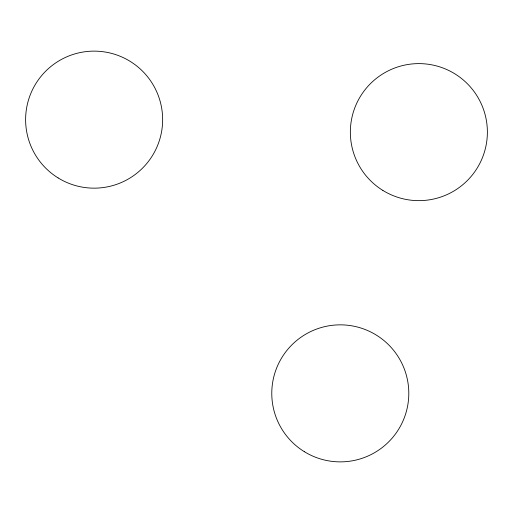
<?xml version="1.0" encoding="UTF-8"?>
<svg xmlns="http://www.w3.org/2000/svg" width="513" height="513" viewBox="0 0 513 513"><rect width="100%" height="100%" fill="white"/><g stroke="black" fill="none" stroke-linecap="round" stroke-linejoin="round"><path stroke-width="0.77" d="M304.292 451.652A68.511 68.511 0 0 0 408.771 395.382A68.511 68.511 0 0 0 307.8 333.04A68.511 68.511 0 0 0 304.292 451.652M382.871 190.426A68.511 68.511 0 0 0 487.35 134.156A68.511 68.511 0 0 0 386.379 71.807A68.511 68.511 0 0 0 382.871 190.426M58.136 177.94A68.511 68.511 0 0 0 162.615 121.671A68.511 68.511 0 0 0 61.643 59.322A68.511 68.511 0 0 0 58.136 177.94"/></g></svg>
